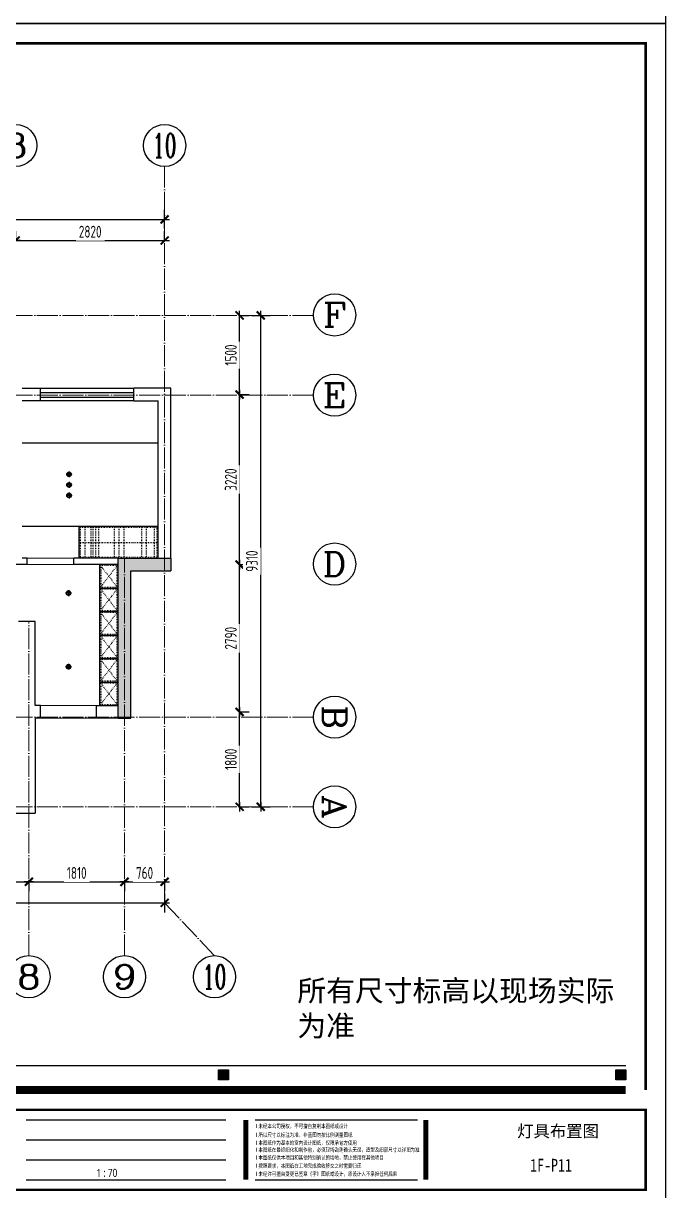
# Model space of a CAD drawing. Header units: inches. Extents: x -50945 to 250244, y -404780 to 18493.
# Drawn here: x 110943 to 123107, y -381943 to -359828 of the extents above; entities that cross this region are included whole.
import ezdxf
from ezdxf.enums import TextEntityAlignment as Align

# ---------------------------------------------------------------- set-up
doc = ezdxf.new("R2010")
doc.units = ezdxf.units.IN
doc.header["$MEASUREMENT"] = 0
doc.linetypes.add('ACAD_ISO03W100', pattern=[30, 12, -18])
doc.linetypes.add('DOTE', pattern=[2.42, 2, -0.2, 0.02, -0.2])
for name, color, linetype in [('0 @ 1 (1)', 7, 'Continuous'), ('15开关布置图-YJ', 2, 'Continuous'), ('AXIS', 1, 'Continuous'), ('AXIS_TEXT', 7, 'Continuous'), ('A图框', 7, 'Continuous'), ('D-ARCHI', 250, 'Continuous'), ('EVH 立面填充', 8, 'Continuous'), ('IBS-003-建筑窗框', 3, 'Continuous'), ('IBS-182-原建筑非承重墙', 150, 'Continuous'), ('IBS-200-原建筑承重墙柱', 200, 'Continuous'), ('IBS-63-原建筑窗', 63, 'Continuous'), ('IDS-040-固定高家具', 40, 'Continuous'), ('IRC-2-天花灯具', 2, 'Continuous'), ('IRC-30-天花轮廓线', 30, 'Continuous'), ('外标注', 50, 'Continuous')]:
    doc.layers.add(name, color=color, linetype=linetype)
doc.layers.add('门', color=65, linetype='Continuous', lineweight=13)
doc.styles.add('04.YBC-外标注3.0', font='', dxfattribs={"width": 0.8, "height": 3})
doc.styles.add('05.YBC-内标注2.5', font='', dxfattribs={"width": 0.8, "height": 2.5})
doc.styles.add('_TCH_AXIS', font='COMPLEX', dxfattribs={"bigfont": 'GBCBIG'})
doc.styles.add('COMPLEX', font='COMPLEX')
doc.styles.add('HBA-DIMT', font='ARCHS.SHX', dxfattribs={"width": 0.8})
doc.styles.get("Standard").update_dxf_attribs({"font": 'Arial.ttf'})
doc.styles.add('宋体', font='', dxfattribs={"width": 0.8})
doc.styles.get('04.YBC-外标注3.0').set_extended_font_data('SimSun')
doc.styles.get('05.YBC-内标注2.5').set_extended_font_data('SimSun')
doc.styles.get('宋体').set_extended_font_data('SimSun')
doc.dimstyles.new('HBA_40', dxfattribs={"dimscale": 50, "dimtxt": 2.5, "dimasz": 0.1, "dimexe": 2, "dimexo": 2.5, "dimgap": 0.6, "dimtad": 1, "dimdec": 0, "dimrnd": 5, "dimzin": 0, "dimtxsty": 'HBA-DIMT', "dimblk": 'HBA_DIMENSION_TICK', "dimblk1": 'HBA_DIMENSION_TICK', "dimblk2": 'HBA_DIMENSION_TICK', "dimcen": 0.125, "dimclrd": 44, "dimclre": 44, "dimclrt": 2, "dimadec": 0, "dimazin": 0, "dimtfac": 1, "dimtdec": 0, "dimtix": 1, "dimtmove": 1, "dimatfit": 3, "dimldrblk": 'HBA_Leader_Dot', "dimfxl": 0, "dimtvp": 1, "dimtfill": 1, "dimtolj": 1, "dimtzin": 0, "dimarcsym": 0})

# ---------------------------------------------------------------- blocks, each defined once
blk = doc.blocks.new('HBA_DIMENSION_TICK')
at = {"color": 0, "linetype": 'ByBlock'}
for p, q in [((-10, 0), (0, 0)), ((0, 0), (10, 0))]:
    blk.add_line(p, q, dxfattribs=at)
at = {"color": 50, "linetype": 'ByBlock'}
blk.add_solid([(-10, -7), (-7, -10), (7, 10), (10, 7)], dxfattribs=at)
blk = doc.blocks.new('*D566')
at = {"layer": 'Defpoints', "color": 0, "transparency": 16777216}
for p in [(109008, -375835), (111048, -375835), (111048, -376091)]:
    blk.add_point(p, dxfattribs=at)
at = {"layer": '外标注', "color": 44, "lineweight": -2, "transparency": 16777216}
for p, q in [((109008, -376060), (109008, -376271)), ((109017, -376091), (111039, -376091)), ((111048, -376060), (111048, -376271))]:
    blk.add_line(p, q, dxfattribs=at)
at = {"layer": '外标注', "color": 44, "lineweight": -2, "transparency": 16777216, "xscale": 9, "yscale": 9, "zscale": 9, "rotation": 180}
blk.add_blockref('HBA_DIMENSION_TICK', (109008, -376091), dxfattribs=at)
at = {"layer": '外标注', "color": 44, "lineweight": -2, "transparency": 16777216, "xscale": 9, "yscale": 9, "zscale": 9}
blk.add_blockref('HBA_DIMENSION_TICK', (111048, -376091), dxfattribs=at)
at = {"layer": '外标注', "color": 2, "transparency": 16777216, "insert": (110028, -375924), "char_height": 225, "attachment_point": 5, "style": 'HBA-DIMT', "bg_fill": 3, "box_fill_scale": 1.25, "bg_fill_color": 256, "bg_fill_true_color": 13158600, "bg_fill_transparency": 0}
blk.add_mtext('\\A1;2040', dxfattribs=at)
blk = doc.blocks.new('HBA_Leader_Dot')
at = {"color": 0, "linetype": 'ByBlock'}
blk.add_line((-5, 0), (-10, 0), dxfattribs=at)
at = {"color": 0, "linetype": 'ByBlock', "const_width": 5}
blk.add_lwpolyline([(-2.5, 0, 1), (2.5, 0, 1)], format="xyb", close=True, dxfattribs=at)
blk = doc.blocks.new('*D567')
at = {"layer": 'Defpoints', "color": 0, "transparency": 16777216}
for p in [(111048, -375835), (112859, -375835), (112859, -376091)]:
    blk.add_point(p, dxfattribs=at)
at = {"layer": '外标注', "color": 44, "lineweight": -2, "transparency": 16777216}
for p, q in [((111048, -376060), (111048, -376271)), ((111057, -376091), (112850, -376091)), ((112859, -376060), (112859, -376271))]:
    blk.add_line(p, q, dxfattribs=at)
at = {"layer": '外标注', "color": 44, "lineweight": -2, "transparency": 16777216, "xscale": 9, "yscale": 9, "zscale": 9, "rotation": 180}
blk.add_blockref('HBA_DIMENSION_TICK', (111048, -376091), dxfattribs=at)
at = {"layer": '外标注', "color": 44, "lineweight": -2, "transparency": 16777216, "xscale": 9, "yscale": 9, "zscale": 9}
blk.add_blockref('HBA_DIMENSION_TICK', (112859, -376091), dxfattribs=at)
at = {"layer": '外标注', "color": 2, "transparency": 16777216, "insert": (111954, -375924), "char_height": 225, "attachment_point": 5, "style": 'HBA-DIMT', "bg_fill": 3, "box_fill_scale": 1.25, "bg_fill_color": 256, "bg_fill_true_color": 13158600, "bg_fill_transparency": 0}
blk.add_mtext('\\A1;1810', dxfattribs=at)
blk = doc.blocks.new('*D568')
at = {"layer": 'Defpoints', "color": 0, "transparency": 16777216}
for p in [(112859, -375835), (113619, -375835), (113619, -376091)]:
    blk.add_point(p, dxfattribs=at)
at = {"layer": '外标注', "color": 44, "lineweight": -2, "transparency": 16777216}
for p, q in [((112859, -376060), (112859, -376271)), ((112868, -376091), (113610, -376091)), ((113619, -376060), (113619, -376271))]:
    blk.add_line(p, q, dxfattribs=at)
at = {"layer": '外标注', "color": 44, "lineweight": -2, "transparency": 16777216, "xscale": 9, "yscale": 9, "zscale": 9, "rotation": 180}
blk.add_blockref('HBA_DIMENSION_TICK', (112859, -376091), dxfattribs=at)
at = {"layer": '外标注', "color": 44, "lineweight": -2, "transparency": 16777216, "xscale": 9, "yscale": 9, "zscale": 9}
blk.add_blockref('HBA_DIMENSION_TICK', (113619, -376091), dxfattribs=at)
at = {"layer": '外标注', "color": 2, "transparency": 16777216, "insert": (113239, -375924), "char_height": 225, "attachment_point": 5, "style": 'HBA-DIMT', "bg_fill": 3, "box_fill_scale": 1.25, "bg_fill_color": 256, "bg_fill_true_color": 13158600, "bg_fill_transparency": 0}
blk.add_mtext('\\A1;760', dxfattribs=at)
blk = doc.blocks.new('*D569')
at = {"layer": 'Defpoints', "color": 0, "transparency": 16777216}
for p in [(98919, -376091), (113619, -376091), (113619, -376491)]:
    blk.add_point(p, dxfattribs=at)
at = {"layer": '外标注', "color": 44, "lineweight": -2, "transparency": 16777216}
for p, q in [((98919, -376316), (98919, -376671)), ((113619, -376316), (113619, -376671)), ((98928, -376491), (113610, -376491))]:
    blk.add_line(p, q, dxfattribs=at)
at = {"layer": '外标注', "color": 44, "lineweight": -2, "transparency": 16777216, "xscale": 9, "yscale": 9, "zscale": 9, "rotation": 180}
blk.add_blockref('HBA_DIMENSION_TICK', (98919, -376491), dxfattribs=at)
at = {"layer": '外标注', "color": 44, "lineweight": -2, "transparency": 16777216, "xscale": 9, "yscale": 9, "zscale": 9}
blk.add_blockref('HBA_DIMENSION_TICK', (113619, -376491), dxfattribs=at)
at = {"layer": '外标注', "color": 2, "transparency": 16777216, "insert": (106269, -376324), "char_height": 225, "attachment_point": 5, "style": 'HBA-DIMT', "bg_fill": 3, "box_fill_scale": 1.25, "bg_fill_color": 256, "bg_fill_true_color": 13158600, "bg_fill_transparency": 0}
blk.add_mtext('\\A1;14700', dxfattribs=at)
blk = doc.blocks.new('*D570')
at = {"layer": 'Defpoints', "color": 0, "transparency": 16777216}
for p in [(114797, -372872), (115039, -372872), (114797, -374671)]:
    blk.add_point(p, dxfattribs=at)
at = {"layer": '外标注', "color": 44, "lineweight": -2, "transparency": 16777216}
for p, q in [((115022, -372872), (115219, -372872)), ((115039, -374662), (115039, -372881)), ((115022, -374671), (115219, -374671))]:
    blk.add_line(p, q, dxfattribs=at)
at = {"layer": '外标注', "color": 44, "lineweight": -2, "transparency": 16777216, "xscale": 9, "yscale": 9, "zscale": 9}
for p, rotation in [((115039, -372872), 90), ((115039, -374671), 270)]:
    blk.add_blockref('HBA_DIMENSION_TICK', p, dxfattribs=dict(at, rotation=rotation))
at = {"layer": '外标注', "color": 2, "transparency": 16777216, "insert": (114872, -373771), "char_height": 225, "attachment_point": 5, "rotation": 90, "style": 'HBA-DIMT', "bg_fill": 3, "box_fill_scale": 1.25, "bg_fill_color": 256, "bg_fill_true_color": 13158600, "bg_fill_transparency": 0}
blk.add_mtext('\\A1;1800', dxfattribs=at)
blk = doc.blocks.new('*D571')
at = {"layer": 'Defpoints', "color": 0, "transparency": 16777216}
for p in [(114797, -370082), (115039, -370082), (114797, -372872)]:
    blk.add_point(p, dxfattribs=at)
at = {"layer": '外标注', "color": 44, "lineweight": -2, "transparency": 16777216}
for p, q in [((115022, -370082), (115219, -370082)), ((115039, -372863), (115039, -370091)), ((115022, -372872), (115219, -372872))]:
    blk.add_line(p, q, dxfattribs=at)
at = {"layer": '外标注', "color": 44, "lineweight": -2, "transparency": 16777216, "xscale": 9, "yscale": 9, "zscale": 9}
for p, rotation in [((115039, -370082), 90), ((115039, -372872), 270)]:
    blk.add_blockref('HBA_DIMENSION_TICK', p, dxfattribs=dict(at, rotation=rotation))
at = {"layer": '外标注', "color": 2, "transparency": 16777216, "insert": (114872, -371477), "char_height": 225, "attachment_point": 5, "rotation": 90, "style": 'HBA-DIMT', "bg_fill": 3, "box_fill_scale": 1.25, "bg_fill_color": 256, "bg_fill_true_color": 13158600, "bg_fill_transparency": 0}
blk.add_mtext('\\A1;2790', dxfattribs=at)
blk = doc.blocks.new('*D572')
at = {"layer": 'Defpoints', "color": 0, "transparency": 16777216}
for p in [(114797, -366862), (115039, -366862), (114797, -370082)]:
    blk.add_point(p, dxfattribs=at)
at = {"layer": '外标注', "color": 44, "lineweight": -2, "transparency": 16777216}
for p, q in [((115022, -366862), (115219, -366862)), ((115039, -370073), (115039, -366871)), ((115022, -370082), (115219, -370082))]:
    blk.add_line(p, q, dxfattribs=at)
at = {"layer": '外标注', "color": 44, "lineweight": -2, "transparency": 16777216, "xscale": 9, "yscale": 9, "zscale": 9}
for p, rotation in [((115039, -366862), 90), ((115039, -370082), 270)]:
    blk.add_blockref('HBA_DIMENSION_TICK', p, dxfattribs=dict(at, rotation=rotation))
at = {"layer": '外标注', "color": 2, "transparency": 16777216, "insert": (114872, -368472), "char_height": 225, "attachment_point": 5, "rotation": 90, "style": 'HBA-DIMT', "bg_fill": 3, "box_fill_scale": 1.25, "bg_fill_color": 256, "bg_fill_true_color": 13158600, "bg_fill_transparency": 0}
blk.add_mtext('\\A1;3220', dxfattribs=at)
blk = doc.blocks.new('*D573')
at = {"layer": 'Defpoints', "color": 0, "transparency": 16777216}
for p in [(114797, -365362), (115039, -365362), (114797, -366862)]:
    blk.add_point(p, dxfattribs=at)
at = {"layer": '外标注', "color": 44, "lineweight": -2, "transparency": 16777216}
for p, q in [((115022, -365362), (115219, -365362)), ((115039, -366853), (115039, -365371)), ((115022, -366862), (115219, -366862))]:
    blk.add_line(p, q, dxfattribs=at)
at = {"layer": '外标注', "color": 44, "lineweight": -2, "transparency": 16777216, "xscale": 9, "yscale": 9, "zscale": 9}
for p, rotation in [((115039, -365362), 90), ((115039, -366862), 270)]:
    blk.add_blockref('HBA_DIMENSION_TICK', p, dxfattribs=dict(at, rotation=rotation))
at = {"layer": '外标注', "color": 2, "transparency": 16777216, "insert": (114872, -366112), "char_height": 225, "attachment_point": 5, "rotation": 90, "style": 'HBA-DIMT', "bg_fill": 3, "box_fill_scale": 1.25, "bg_fill_color": 256, "bg_fill_true_color": 13158600, "bg_fill_transparency": 0}
blk.add_mtext('\\A1;1500', dxfattribs=at)
blk = doc.blocks.new('*D574')
at = {"layer": 'Defpoints', "color": 0, "transparency": 16777216}
for p in [(115039, -365362), (115439, -365362), (115039, -374671)]:
    blk.add_point(p, dxfattribs=at)
at = {"layer": '外标注', "color": 44, "lineweight": -2, "transparency": 16777216}
for p, q in [((115264, -365362), (115619, -365362)), ((115439, -374662), (115439, -365371)), ((115264, -374671), (115619, -374671))]:
    blk.add_line(p, q, dxfattribs=at)
at = {"layer": '外标注', "color": 44, "lineweight": -2, "transparency": 16777216, "xscale": 9, "yscale": 9, "zscale": 9}
for p, rotation in [((115439, -365362), 90), ((115439, -374671), 270)]:
    blk.add_blockref('HBA_DIMENSION_TICK', p, dxfattribs=dict(at, rotation=rotation))
at = {"layer": '外标注', "color": 2, "transparency": 16777216, "insert": (115272, -370016), "char_height": 225, "attachment_point": 5, "rotation": 90, "style": 'HBA-DIMT', "bg_fill": 3, "box_fill_scale": 1.25, "bg_fill_color": 256, "bg_fill_true_color": 13158600, "bg_fill_transparency": 0}
blk.add_mtext('\\A1;9310', dxfattribs=at)
blk = doc.blocks.new('*D578')
at = {"layer": 'Defpoints', "color": 0, "transparency": 16777216}
for p in [(113619, -363942), (110799, -364167), (113619, -364167)]:
    blk.add_point(p, dxfattribs=at)
at = {"layer": '外标注', "color": 44, "lineweight": -2, "transparency": 16777216}
for p, q in [((110799, -363942), (110799, -363762)), ((113619, -363942), (113619, -363762)), ((110808, -363942), (113610, -363942))]:
    blk.add_line(p, q, dxfattribs=at)
at = {"layer": '外标注', "color": 44, "lineweight": -2, "transparency": 16777216, "xscale": 9, "yscale": 9, "zscale": 9, "rotation": 180}
blk.add_blockref('HBA_DIMENSION_TICK', (110799, -363942), dxfattribs=at)
at = {"layer": '外标注', "color": 44, "lineweight": -2, "transparency": 16777216, "xscale": 9, "yscale": 9, "zscale": 9}
blk.add_blockref('HBA_DIMENSION_TICK', (113619, -363942), dxfattribs=at)
at = {"layer": '外标注', "color": 2, "transparency": 16777216, "insert": (112209, -363775), "char_height": 225, "attachment_point": 5, "style": 'HBA-DIMT', "bg_fill": 3, "box_fill_scale": 1.25, "bg_fill_color": 256, "bg_fill_true_color": 13158600, "bg_fill_transparency": 0}
blk.add_mtext('\\A1;2820', dxfattribs=at)
blk = doc.blocks.new('*D579')
at = {"layer": 'Defpoints', "color": 0, "transparency": 16777216}
for p in [(113619, -363542), (98919, -363942), (113619, -363942)]:
    blk.add_point(p, dxfattribs=at)
at = {"layer": '外标注', "color": 44, "lineweight": -2, "transparency": 16777216}
for p, q in [((98919, -363717), (98919, -363362)), ((98928, -363542), (113610, -363542)), ((113619, -363717), (113619, -363362))]:
    blk.add_line(p, q, dxfattribs=at)
at = {"layer": '外标注', "color": 44, "lineweight": -2, "transparency": 16777216, "xscale": 9, "yscale": 9, "zscale": 9, "rotation": 180}
blk.add_blockref('HBA_DIMENSION_TICK', (98919, -363542), dxfattribs=at)
at = {"layer": '外标注', "color": 44, "lineweight": -2, "transparency": 16777216, "xscale": 9, "yscale": 9, "zscale": 9}
blk.add_blockref('HBA_DIMENSION_TICK', (113619, -363542), dxfattribs=at)
at = {"layer": '外标注', "color": 2, "transparency": 16777216, "insert": (106269, -363375), "char_height": 225, "attachment_point": 5, "style": 'HBA-DIMT', "bg_fill": 3, "box_fill_scale": 1.25, "bg_fill_color": 256, "bg_fill_true_color": 13158600, "bg_fill_transparency": 0}
blk.add_mtext('\\A1;14700', dxfattribs=at)
blk = doc.blocks.new('_AXISO')
blk.add_circle((0, 0), 0.5)
at = {"layer": 'AXIS_TEXT', "style": 'COMPLEX', "width": 1.041667}
blk.add_attdef('A', text='', height=0.56, dxfattribs=at).set_placement((-0.25, -0.28), (0.25, -0.28), align=Align.FIT)
blk = doc.blocks.new('gegeg')
at = {"layer": 'A图框'}
h = blk.add_hatch(color=256, dxfattribs=at)
h.dxf.hatch_style = 1
h.paths.add_polyline_path([(154931, -57558), (154756, -57558), (154756, -57733), (154931, -57733)])
h = blk.add_hatch(color=256, dxfattribs=at)
h.dxf.hatch_style = 1
h.paths.add_polyline_path([(161887, -57558), (161712, -57558), (161712, -57733), (161887, -57733)])
for p, q in [((133887, -57482), (161887, -57482)), ((151384, -58433), (154884, -58433)), ((155398, -58433), (158242, -58433)), ((151384, -58783), (154884, -58783)), ((151384, -59133), (154884, -59133)), ((151384, -59483), (154884, -59483)), ((155398, -59483), (158242, -59483))]:
    blk.add_line(p, q, dxfattribs=at)
for points in [[(162587, -39218), (162587, -60008), (133187, -60008), (133187, -39218)], [(154756, -57558), (154931, -57558), (154931, -57733), (154756, -57733)], [(161712, -57558), (161887, -57558), (161887, -57733), (161712, -57733)]]:
    blk.add_lwpolyline(points, close=True, dxfattribs=at)
for points, const_width in [([(133537, -40125), (133537, -39568), (162237, -39568), (162237, -57908)], 42), ([(161887, -57908), (133887, -57908)], 140), ([(155234, -58433), (155234, -59483)], 84), ([(158387, -58433), (158387, -59483)], 84)]:
    blk.add_lwpolyline(points, dxfattribs=dict(at, const_width=const_width))
at = {"layer": 'A图框', "const_width": 42}
blk.add_lwpolyline([(133537, -58258), (162237, -58258), (162237, -59658), (133537, -59658)], close=True, dxfattribs=at)
at = {"layer": '0 @ 1 (1)', "insert": (152579, -59363), "char_height": 175, "width": 3199.54, "attachment_point": 4, "style": '05.YBC-内标注2.5'}
blk.add_mtext('{\\fMicrosoft YaHei|b0|i0|c134|p34;\\H0.8x; 1 : 70}', dxfattribs=at)
at = {"layer": 'A图框', "char_height": 70, "attachment_point": 1, "style": '04.YBC-外标注3.0'}
for s, width, insert in [('{\\fArial Unicode MS|b0|i0|c134|p0;l 未经本公司授权，不可擅自复制本图纸或设计}', 1842.18, (155405, -58508)), ('{\\fArial Unicode MS|b0|i0|c134|p0;l 所以尺寸以标注为准，非蓝图勿按比例测量图纸}', 1906.2, (155405, -58662)), ('{\\fArial Unicode MS|b0|i0|c134|p0;l 本图纸作为基本的室内设计图纸，仅限承包方使用}', 2550.12, (155405, -58801)), ('{\\fArial Unicode MS|b0|i0|c134|p0;l 本图纸在最终细化和制作前，必须现场勘测确认无误，造型及细部尺寸以详图为准}', 3701.19, (155405, -58923)), ('{\\fArial Unicode MS|b0|i0|c134|p0;l 本图纸仅供本项目和其他特别确认的场地，禁止使用在其他项目}', 3008.74, (155405, -59060)), ('{\\fArial Unicode MS|b0|i0|c134|p0;l 按照要求，本图纸在工地完成验收移交之时需要归还}', 1941.8, (155405, -59203)), ('{\\fArial Unicode MS|b0|i0|c134|p0;l 未经许可擅自变更已签章《字》图纸或设计，原设计人不承担任何后果}', 3026.66, (155405, -59346))]:
    blk.add_mtext_dynamic_manual_height_columns(s, width=width, gutter_width=1, heights=[0], dxfattribs=dict(at, insert=insert))
blk = doc.blocks.new('A$C2C253EB8')
at = {"layer": 'IRC-2-天花灯具', "color": 250}
for p, q in [((0, 55), (110, 55)), ((55, 0), (55, 110))]:
    blk.add_line(p, q, dxfattribs=at)
at = {"layer": 'IRC-2-天花灯具', "color": 2}
blk.add_ellipse((55, 55), major_axis=(44, 0), ratio=1, start_param=1.571461413961594, end_param=7.85464672114118, dxfattribs=at)
at = {"layer": 'IRC-2-天花灯具', "color": 251}
blk.add_ellipse((55, 55), major_axis=(33, 0), ratio=1, start_param=1.570667, end_param=7.853852, dxfattribs=at)

msp = doc.modelspace()

# ---------------------------------------------------------------- hatches: boundary and pattern name
at = {"layer": 'EVH 立面填充'}
h = msp.add_hatch(color=256, dxfattribs=at)
h.dxf.hatch_style = 1
h.paths.add_polyline_path([(112978.67, -370202.18), (113738.67, -370202.18), (113738.67, -369962.18), (112738.67, -369962.18), (112738.67, -372992.18), (112978.67, -372992.18)])

# ---------------------------------------------------------------- linework, layer by layer
for p in [(112388.67, -370527.18), (112388.67, -370972.18), (112388.67, -371417.18), (112388.67, -371862.18), (112388.67, -372307.18)]:
    msp.add_point(p)
at = {"layer": 'IBS-003-建筑窗框', "color": 251, "ltscale": 10}
for p, q in [((111268.67, -366742.18), (113038.67, -366742.18)), ((113038.67, -366982.18), (111268.67, -366982.18))]:
    msp.add_line(p, q, dxfattribs=at)
at = {"layer": 'IBS-182-原建筑非承重墙'}
for p, q in [((110918.67, -366742.18), (111268.67, -366742.18)), ((111268.67, -366982.18), (111268.67, -366742.18)), ((113738.67, -366742.18), (113038.67, -366742.18)), ((113038.67, -366982.18), (113038.67, -366742.18)), ((113738.67, -369962.18), (113738.67, -366742.18)), ((111268.67, -366982.18), (110918.67, -366982.18)), ((113038.67, -366982.18), (113498.67, -366982.18)), ((113498.67, -369962.18), (113498.67, -366982.18)), ((111018.67, -369962.18), (110918.67, -369962.18)), ((111018.67, -370082.18), (111018.67, -369962.18)), ((111898.67, -370082.18), (111898.67, -369962.18)), ((112738.67, -369962.18), (111898.67, -369962.18)), ((111018.67, -370082.18), (110698.67, -370082.18)), ((112738.67, -370082.18), (111898.67, -370082.18)), ((111168.37, -371162.18), (110848.37, -371162.18)), ((111168.37, -372752.18), (111168.37, -371162.18)), ((111268.37, -372752.18), (111168.37, -372752.18)), ((111268.37, -372992.18), (111268.37, -372752.18)), ((112328.67, -372992.18), (112328.67, -372752.18)), ((112328.67, -372752.18), (112738.67, -372752.18)), ((111268.37, -372992.18), (111168.37, -372992.18)), ((111168.37, -372992.18), (111168.37, -374790.51)), ((112738.67, -372992.18), (112328.67, -372992.18)), ((109128.37, -374790.51), (111168.37, -374790.51))]:
    msp.add_line(p, q, dxfattribs=at)
at = {"layer": 'IBS-200-原建筑承重墙柱', "ltscale": 0.02}
for p, q in [((112738.67, -372992.18), (112738.67, -369962.18)), ((112738.67, -369962.18), (113738.67, -369962.18)), ((113738.67, -369962.18), (113738.67, -370202.18)), ((112978.67, -372992.18), (112978.67, -370202.18)), ((112978.67, -370202.18), (113738.67, -370202.18)), ((112738.67, -372992.18), (112978.67, -372992.18))]:
    msp.add_line(p, q, dxfattribs=at)
at = {"layer": 'IBS-63-原建筑窗'}
for p, q in [((111268.67, -366822.18), (113038.67, -366822.18)), ((111268.67, -366909.76), (113038.67, -366909.76))]:
    msp.add_line(p, q, dxfattribs=at)
at = {"layer": 'IDS-040-固定高家具'}
for p, q in [((113498.67, -369362.18), (111998.67, -369362.18)), ((111998.67, -369962.18), (111998.67, -369362.18)), ((112388.67, -372752.18), (112388.67, -370082.18)), ((112388.67, -370527.18), (112738.67, -370527.18)), ((112388.67, -370972.18), (112738.67, -370972.18)), ((112388.67, -371417.18), (112738.67, -371417.18)), ((112388.67, -371862.18), (112738.67, -371862.18)), ((112388.67, -372307.18), (112738.67, -372307.18))]:
    msp.add_line(p, q, dxfattribs=at)
at = {"layer": 'IDS-040-固定高家具', "linetype": 'ACAD_ISO03W100'}
for p, q in [((112107.83, -369382.18), (112107.83, -369942.18)), ((112224.46, -369382.18), (112224.46, -369942.18)), ((112258.16, -369382.18), (112258.16, -369942.18)), ((112312.59, -369382.18), (112312.59, -369942.18)), ((112369.61, -369382.18), (112369.61, -369942.18)), ((112665.1, -369382.18), (112665.1, -369942.18)), ((112753.22, -369382.18), (112753.22, -369942.18)), ((112849.12, -369382.18), (112849.12, -369942.18)), ((113183.49, -369382.18), (113183.49, -369942.18)), ((113271.61, -369382.18), (113271.61, -369942.18)), ((113419.35, -369382.18), (113419.35, -369942.18)), ((112018.67, -369662.18), (113478.67, -369662.18)), ((112408.67, -370507.18), (112718.67, -370102.18)), ((112408.67, -370102.18), (112718.67, -370507.18)), ((112408.67, -370952.18), (112718.67, -370547.18)), ((112408.67, -370547.18), (112718.67, -370952.18)), ((112408.67, -371397.18), (112718.67, -370992.18)), ((112408.67, -370992.18), (112718.67, -371397.18)), ((112408.67, -371842.18), (112718.67, -371437.18)), ((112408.67, -371437.18), (112718.67, -371842.18)), ((112408.67, -372287.18), (112718.67, -371882.18)), ((112408.67, -371882.18), (112718.67, -372287.18)), ((112408.67, -372732.18), (112718.67, -372327.18)), ((112408.67, -372327.18), (112718.67, -372732.18))]:
    msp.add_line(p, q, dxfattribs=at)
for points in [[(112018.67, -369942.18), (113478.67, -369942.18), (113478.67, -369382.18), (112018.67, -369382.18)], [(112408.67, -370507.18), (112718.67, -370507.18), (112718.67, -370102.18), (112408.67, -370102.18)], [(112408.67, -370952.18), (112718.67, -370952.18), (112718.67, -370547.18), (112408.67, -370547.18)], [(112408.67, -371397.18), (112718.67, -371397.18), (112718.67, -370992.18), (112408.67, -370992.18)], [(112408.67, -371842.18), (112718.67, -371842.18), (112718.67, -371437.18), (112408.67, -371437.18)], [(112408.67, -372287.18), (112718.67, -372287.18), (112718.67, -371882.18), (112408.67, -371882.18)], [(112408.67, -372732.18), (112718.67, -372732.18), (112718.67, -372327.18), (112408.67, -372327.18)]]:
    msp.add_lwpolyline(points, close=True, dxfattribs=at)
at = {"layer": 'IRC-30-天花轮廓线'}
for p, q in [((113498.67, -367782.18), (110918.67, -367782.18)), ((113498.67, -369362.18), (110918.67, -369362.18))]:
    msp.add_line(p, q, dxfattribs=at)
at = {"layer": '门', "color": 8, "lineweight": 5}
for points in [[(111018.67, -369962.18), (111898.67, -369962.18), (111898.67, -370082.18), (111018.67, -370082.18)], [(111268.37, -372752.18), (112328.67, -372752.18), (112328.67, -372992.18), (111268.37, -372992.18)]]:
    msp.add_lwpolyline(points, close=True, dxfattribs=at)

# ---------------------------------------------------------------- block references
at = {"layer": '15开关布置图-YJ', "color": 2, "xscale": 1.081091401797356, "yscale": 1.081091401797356, "zscale": 1.081091401797356}
msp.add_blockref('gegeg', (-52664.31, -294954.08), dxfattribs=at)
at = {"layer": 'AXIS'}
ref = msp.add_blockref('_AXISO', (110798.67, -362141.94), dxfattribs=dict(at, xscale=800, yscale=800, zscale=800))
ref.add_attrib('A', '8', dxfattribs={"layer": 'AXIS_TEXT', "height": 452.55, "style": '_TCH_AXIS', "width": 1.5}).set_placement((110572.4, -362368.21), (111024.95, -362368.21), align=Align.FIT)
ref = msp.add_blockref('_AXISO', (113618.67, -362141.94), dxfattribs=dict(at, xscale=800, yscale=800, zscale=800))
ref.add_attrib('A', '10', dxfattribs={"layer": 'AXIS_TEXT', "height": 452.548, "style": '_TCH_AXIS', "width": 0.724138}).set_placement((113392.4, -362368.21), (113844.95, -362368.21), align=Align.FIT)
ref = msp.add_blockref('_AXISO', (116838.67, -365351.94), dxfattribs=dict(at, xscale=800, yscale=800, zscale=800))
ref.add_attrib('A', 'F', dxfattribs={"layer": 'AXIS_TEXT', "height": 452.55, "style": '_TCH_AXIS', "width": 1.3125}).set_placement((116612.4, -365578.21), (117064.95, -365578.21), align=Align.FIT)
ref = msp.add_blockref('_AXISO', (116838.67, -366872.18), dxfattribs=dict(at, xscale=800, yscale=800, zscale=800))
ref.add_attrib('A', 'E', dxfattribs={"layer": 'AXIS_TEXT', "height": 452.55, "style": '_TCH_AXIS', "width": 1.3125}).set_placement((116612.4, -367098.45), (117064.95, -367098.45), align=Align.FIT)
ref = msp.add_blockref('_AXISO', (116838.67, -370071.95), dxfattribs=dict(at, xscale=800, yscale=800, zscale=800))
ref.add_attrib('A', 'D', dxfattribs={"layer": 'AXIS_TEXT', "height": 452.55, "style": '_TCH_AXIS', "width": 1.235294}).set_placement((116612.4, -370298.22), (117064.95, -370298.22), align=Align.FIT)
ref = msp.add_blockref('_AXISO', (116838.67, -372972.18), dxfattribs=dict(at, xscale=800, yscale=800, zscale=800, rotation=270))
ref.add_attrib('A', 'B', dxfattribs={"layer": 'AXIS_TEXT', "height": 452.55, "rotation": 270, "style": '_TCH_AXIS', "width": 1.235294}).set_placement((116612.4, -372745.91), (116612.4, -373198.45), align=Align.FIT)
ref = msp.add_blockref('_AXISO', (116838.67, -374670.51), dxfattribs=dict(at, xscale=800, yscale=800, zscale=800, rotation=270))
ref.add_attrib('A', 'A', dxfattribs={"layer": 'AXIS_TEXT', "height": 452.55, "rotation": 270, "style": '_TCH_AXIS', "width": 1.166667}).set_placement((116612.4, -374444.24), (116612.4, -374896.79), align=Align.FIT)
ref = msp.add_blockref('_AXISO', (111048.37, -377890.51), dxfattribs=dict(at, xscale=800, yscale=800, zscale=800))
ref.add_attrib('A', '8', dxfattribs={"layer": 'AXIS_TEXT', "height": 452.55, "style": '_TCH_AXIS', "width": 1.5}).set_placement((110822.1, -378116.79), (111274.64, -378116.79), align=Align.FIT)
ref = msp.add_blockref('_AXISO', (112858.67, -377890.51), dxfattribs=dict(at, xscale=800, yscale=800, zscale=800))
ref.add_attrib('A', '9', dxfattribs={"layer": 'AXIS_TEXT', "height": 452.55, "style": '_TCH_AXIS', "width": 1.5}).set_placement((112632.4, -378116.79), (113084.95, -378116.79), align=Align.FIT)
ref = msp.add_blockref('_AXISO', (114563.34, -377890.51), dxfattribs=dict(at, xscale=800, yscale=800, zscale=800))
ref.add_attrib('A', '10', dxfattribs={"layer": 'AXIS_TEXT', "height": 452.548, "style": '_TCH_AXIS', "width": 0.724138}).set_placement((114337.06, -378116.79), (114789.61, -378116.79), align=Align.FIT)
at = {"layer": 'IRC-2-天花灯具', "rotation": 180}
for p in [(111863.93, -368317.02), (111863.93, -368517.02), (111863.93, -368717.02), (111853.52, -370567.18), (111853.52, -371962.18)]:
    msp.add_blockref('A$C2C253EB8', p, dxfattribs=at)

# ---------------------------------------------------------------- texts
at = {"color": 253, "insert": (120541.39, -381339.74), "char_height": 242.164, "attachment_point": 1, "style": '宋体'}
msp.add_mtext_dynamic_manual_height_columns('1F-P11', width=66.2668, gutter_width=16.21, heights=[0], dxfattribs=at)
at = {"layer": '15开关布置图-YJ', "color": 241, "insert": (116132.1, -377953.92), "char_height": 400, "attachment_point": 1}
msp.add_mtext_dynamic_manual_height_columns('{\\fArial Unicode MS|b0|i0|c134|p0;所有尺寸标高以现场实际为准}', width=6146.256, gutter_width=0.5, heights=[0], dxfattribs=at)
at = {"layer": 'A图框', "insert": (120295.43, -380701.82), "char_height": 227.0292, "attachment_point": 1}
msp.add_mtext_dynamic_manual_height_columns('{\\fArial Unicode MS|b0|i0|c134|p0;灯具布置图}', width=2770.8358, gutter_width=16.21, heights=[0], dxfattribs=at)

# ---------------------------------------------------------------- dimensions: what is measured, and where the dimension line sits
at = {"layer": '外标注'}
for base, p1, p2, picture, middle in [((113618.67, -363941.94), (110798.67, -364166.52), (113618.67, -364166.52), '*D578', (112208.67, -363775.44)), ((111048.37, -376090.51), (109008.37, -375835.47), (111048.37, -375835.47), '*D566', (110028.37, -375924.01))]:
    dim = msp.add_linear_dim(base=base, p1=p1, p2=p2, dimstyle='HBA_40', override={"dimscale": 90, "dimfxl": 200, "dimfxlon": 1}, dxfattribs=at)
    dim.commit()
    dim.dimension.update_dxf_attribs({"geometry": picture, "text_midpoint": middle})
dim = msp.add_linear_dim(base=(115038.67, -372872.18), p1=(114796.89, -374670.51), p2=(114796.89, -372872.18), angle=270, dimstyle='HBA_40', override={"dimscale": 90, "dimfxl": 200, "dimfxlon": 1}, dxfattribs=at)
dim.commit()
dim.dimension.update_dxf_attribs({"geometry": '*D570', "text_midpoint": (114872.17, -373771.35)})

# ---------------------------------------------------------------- next in the draw order: dimensions: what is measured, and where the dimension line sits
for base, p1, p2, picture, middle in [((113618.67, -363541.94), (98918.67, -363941.94), (113618.67, -363941.94), '*D579', (106268.67, -363375.44)), ((112858.67, -376090.51), (111048.37, -375835.47), (112858.67, -375835.47), '*D567', (111953.52, -375924.01))]:
    dim = msp.add_linear_dim(base=base, p1=p1, p2=p2, dimstyle='HBA_40', override={"dimscale": 90, "dimfxl": 200, "dimfxlon": 1}, dxfattribs=at)
    dim.commit()
    dim.dimension.update_dxf_attribs({"geometry": picture, "text_midpoint": middle})
dim = msp.add_linear_dim(base=(115038.67, -370082.18), p1=(114796.89, -372872.18), p2=(114796.89, -370082.18), angle=270, dimstyle='HBA_40', override={"dimscale": 90, "dimfxl": 200, "dimfxlon": 1}, dxfattribs=at)
dim.commit()
dim.dimension.update_dxf_attribs({"geometry": '*D571', "text_midpoint": (114872.17, -371477.18)})

# ---------------------------------------------------------------- next in the draw order: dimensions: what is measured, and where the dimension line sits
dim = msp.add_linear_dim(base=(115038.67, -366862.18), p1=(114796.89, -370082.18), p2=(114796.89, -366862.18), angle=270, dimstyle='HBA_40', override={"dimscale": 90, "dimfxl": 200, "dimfxlon": 1}, dxfattribs=at)
dim.commit()
dim.dimension.update_dxf_attribs({"geometry": '*D572', "text_midpoint": (114872.17, -368472.18)})
dim = msp.add_linear_dim(base=(113618.67, -376090.51), p1=(112858.67, -375835.47), p2=(113618.67, -375835.47), dimstyle='HBA_40', override={"dimscale": 90, "dimfxl": 200, "dimfxlon": 1}, dxfattribs=at)
dim.commit()
dim.dimension.update_dxf_attribs({"geometry": '*D568', "text_midpoint": (113238.67, -375924.01)})

# ---------------------------------------------------------------- next in the draw order: dimensions: what is measured, and where the dimension line sits
dim = msp.add_linear_dim(base=(115038.67, -365361.94), p1=(114796.89, -366862.18), p2=(114796.89, -365361.94), angle=270, dimstyle='HBA_40', override={"dimscale": 90, "dimfxl": 200, "dimfxlon": 1}, dxfattribs=at)
dim.commit()
dim.dimension.update_dxf_attribs({"geometry": '*D573', "text_midpoint": (114872.17, -366112.06)})
dim = msp.add_linear_dim(base=(113618.67, -376490.51), p1=(98918.67, -376090.51), p2=(113618.67, -376090.51), dimstyle='HBA_40', override={"dimscale": 90, "dimfxl": 200, "dimfxlon": 1}, dxfattribs=at)
dim.commit()
dim.dimension.update_dxf_attribs({"geometry": '*D569', "text_midpoint": (106268.67, -376324.01)})

# ---------------------------------------------------------------- next in the draw order: linework, layer by layer
at = {"layer": 'D-ARCHI', "color": 251, "linetype": 'DOTE', "lineweight": 5, "ltscale": 200}
for p, q in [((113618.67, -376490.51), (113618.67, -362541.94)), ((112858.67, -377490.51), (112858.67, -369962.18)), ((111048.37, -377490.51), (111048.37, -371162.18)), ((113618.67, -376493.01), (114563.34, -377490.51))]:
    msp.add_line(p, q, dxfattribs=at)

# ---------------------------------------------------------------- next in the draw order: dimensions: what is measured, and where the dimension line sits
at = {"layer": '外标注'}
dim = msp.add_linear_dim(base=(115438.67, -365361.94), p1=(115038.67, -374670.51), p2=(115038.67, -365361.94), angle=90, dimstyle='HBA_40', override={"dimscale": 90, "dimfxl": 200, "dimfxlon": 1}, dxfattribs=at)
dim.commit()
dim.dimension.update_dxf_attribs({"geometry": '*D574', "text_midpoint": (115272.17, -370016.22)})

# ---------------------------------------------------------------- next in the draw order: linework, layer by layer
at = {"layer": 'D-ARCHI', "color": 251, "linetype": 'DOTE', "lineweight": 5, "ltscale": 200}
for p, q in [((116438.67, -365361.94), (96111.41, -365361.94)), ((116438.67, -366872.18), (96098.67, -366872.18)), ((116438.67, -372972.18), (96111.41, -372972.18)), ((116438.67, -374670.51), (96111.41, -374670.51))]:
    msp.add_line(p, q, dxfattribs=at)

# ---------------------------------------------------------------- next in the draw order: block references
at = {"layer": '15开关布置图-YJ', "color": 2, "xscale": 1.081091401797356, "yscale": 1.081091401797356, "zscale": 1.081091401797356}
msp.add_blockref('gegeg', (-52664.31, -317429.97), dxfattribs=at)

doc.saveas('drawing.dxf')
